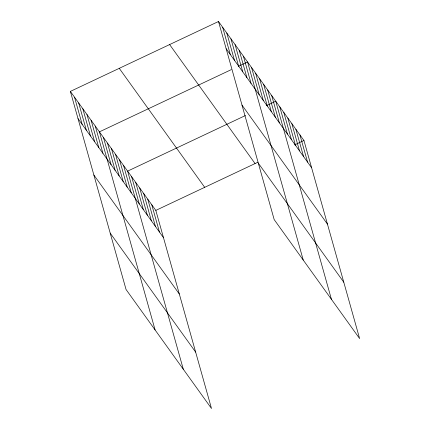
<?xml version="1.0" encoding="UTF-8"?>
<svg xmlns="http://www.w3.org/2000/svg" width="430" height="430" viewBox="0 0 430 430"><rect width="100%" height="100%" fill="white"/><g stroke="black" fill="none" stroke-linecap="round" stroke-linejoin="round"><path stroke-width="0.64" d="M70.369 91.402L155.816 210.399L211.495 408.5L126.055 289.503L70.369 91.402L218.504 21.5L303.945 140.497L359.63 338.598L274.184 219.601L218.504 21.5M231.259 69.649L99.421 131.859L155.106 329.96M238.242 66.354L247.551 61.958L303.236 260.059M245.487 115.509L127.619 171.129L183.304 369.23M266.439 105.624L275.748 101.227L331.433 299.328M155.816 210.399L257.973 162.196M294.636 144.894L303.945 140.497M226.158 48.735L311.599 167.738M242.009 105.119L327.45 224.121M258.339 163.212L343.78 282.214M169.619 44.569L255.06 163.567M119.255 68.332L204.696 187.335M78.029 118.637L163.47 237.639M93.874 175.026L179.321 294.023M110.204 233.119L195.65 352.116M299.92 134.891L307.574 162.126M295.888 129.28L303.548 156.515M291.863 123.668L299.517 150.908M287.831 118.062L295.491 145.297M283.805 112.45L291.459 139.685M279.779 106.839L287.433 134.079M271.722 95.621L279.376 122.856M267.691 90.01L275.35 117.245M263.665 84.398L271.319 111.639M259.639 78.792L267.293 106.027M255.608 73.181L263.267 100.416M251.582 67.569L259.236 94.81M243.401 56.179L251.061 83.415M239.252 50.401L246.911 77.636M235.102 44.618L242.762 71.858M230.953 38.84L238.607 66.075M226.803 33.062L234.457 60.297M222.654 27.278L230.308 54.519M151.785 204.793L159.444 232.028M147.759 199.181L155.413 226.416M143.733 193.57L151.387 220.81M139.702 187.964L147.356 215.199M135.676 182.352L143.33 209.587M131.644 176.741L139.304 203.981M123.593 165.523L131.247 192.758M119.561 159.912L127.221 187.147M115.536 154.3L123.19 181.541M111.504 148.694L119.164 175.929M107.478 143.082L115.132 170.318M103.453 137.471L111.107 164.712M95.272 126.081L102.926 153.322M91.122 120.303L98.776 147.538M86.973 114.52L94.627 141.76M82.823 108.742L90.477 135.982M78.674 102.963L86.328 130.199M74.524 97.18L82.178 124.42"/></g></svg>
